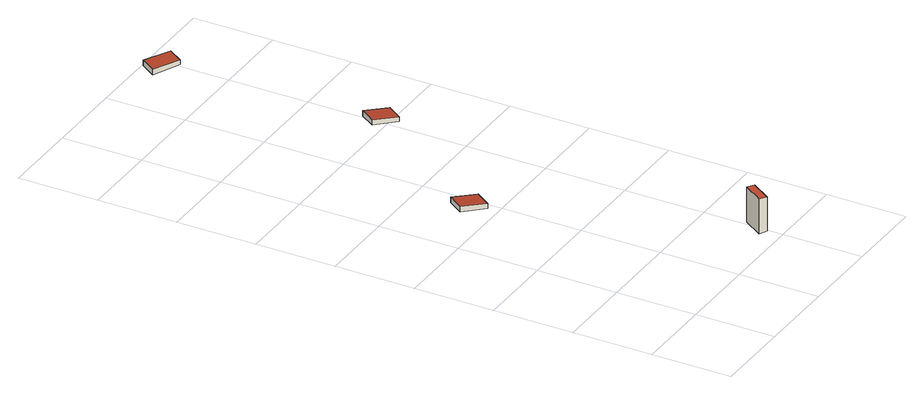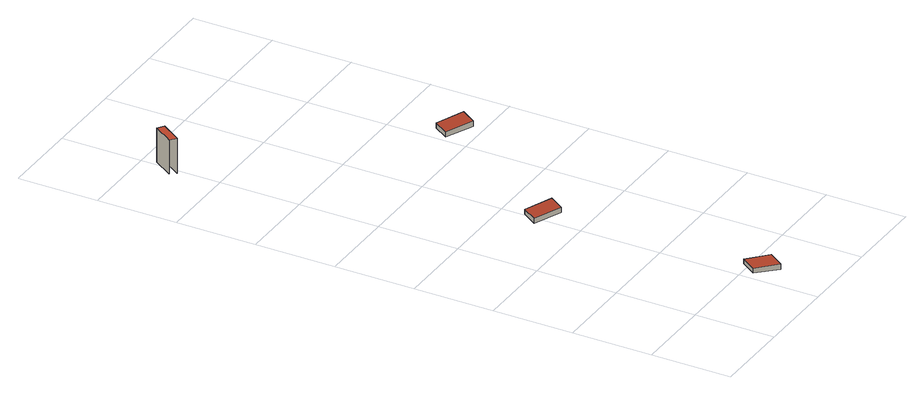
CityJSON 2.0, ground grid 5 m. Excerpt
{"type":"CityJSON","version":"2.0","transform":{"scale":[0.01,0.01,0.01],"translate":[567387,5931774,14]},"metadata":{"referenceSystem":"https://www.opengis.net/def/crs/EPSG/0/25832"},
"CityObjects":{
"building1":{"type":"Building","attributes":{"Grundfläche 2D":"37294.614935","Grundhöhe NN":"4.734"},"children":["building1-1","building1-2","building1-3","building1-4"]},
"building1-1":{"type":"BuildingInstallation","parents":["building1"],"geometry":[{"type":"MultiSurface","lod":"3","boundaries":[[[0,1,2,3]],[[3,2,4,5]],[[0,3,5,6]],[[1,0,6,7]],[[2,1,7,4]]],"semantics":{"surfaces":[{"type":"RoofSurface"},{"type":"WallSurface"}],"values":[0,1,1,1,1]}}]},
"building1-2":{"type":"BuildingInstallation","parents":["building1"],"geometry":[{"type":"MultiSurface","lod":"3","boundaries":[[[8,9,10,11,12]],[[13,14,8,12]],[[15,16,11,10]],[[16,13,12,11]]],"semantics":{"surfaces":[{"type":"RoofSurface"},{"type":"WallSurface"}],"values":[0,1,1,1]}}]},
"building1-3":{"type":"BuildingInstallation","parents":["building1"],"geometry":[{"type":"MultiSurface","lod":"3","boundaries":[[[17,18,19,20]],[[20,19,21,22]],[[17,20,22,23]],[[18,17,23,24]],[[19,18,24,21]]],"semantics":{"surfaces":[{"type":"RoofSurface"},{"type":"WallSurface"}],"values":[0,1,1,1,1]}}]},
"building1-4":{"type":"BuildingInstallation","parents":["building1"],"geometry":[{"type":"MultiSurface","lod":"3","boundaries":[[[25,26,27,28]],[[28,27,29,30]],[[25,28,30,31]],[[26,25,31,32]],[[27,26,32,29]]],"semantics":{"surfaces":[{"type":"RoofSurface"},{"type":"WallSurface"}],"values":[0,1,1,1,1]}}]}
},
"vertices":[
[246,1508,284],[105,1603,310],[41,1507,310],[182,1413,284],[41,1507,275],[182,1413,252],[246,1508,252],[105,1603,276],
[1067,215,287],[1029,242,287],[1028,243,287],[945,117,287],[985,89,287],[985,89,69],[1067,215,69],[1028,243,63],[945,117,62],
[839,2393,284],[698,2487,310],[635,2392,310],[776,2298,284],[635,2392,277],[776,2298,254],[839,2393,254],[698,2487,277],
[765,3737,306],[624,3833,291],[559,3737,291],[700,3641,306],[559,3737,256],[700,3641,277],[765,3737,277],[624,3833,256]
]}
